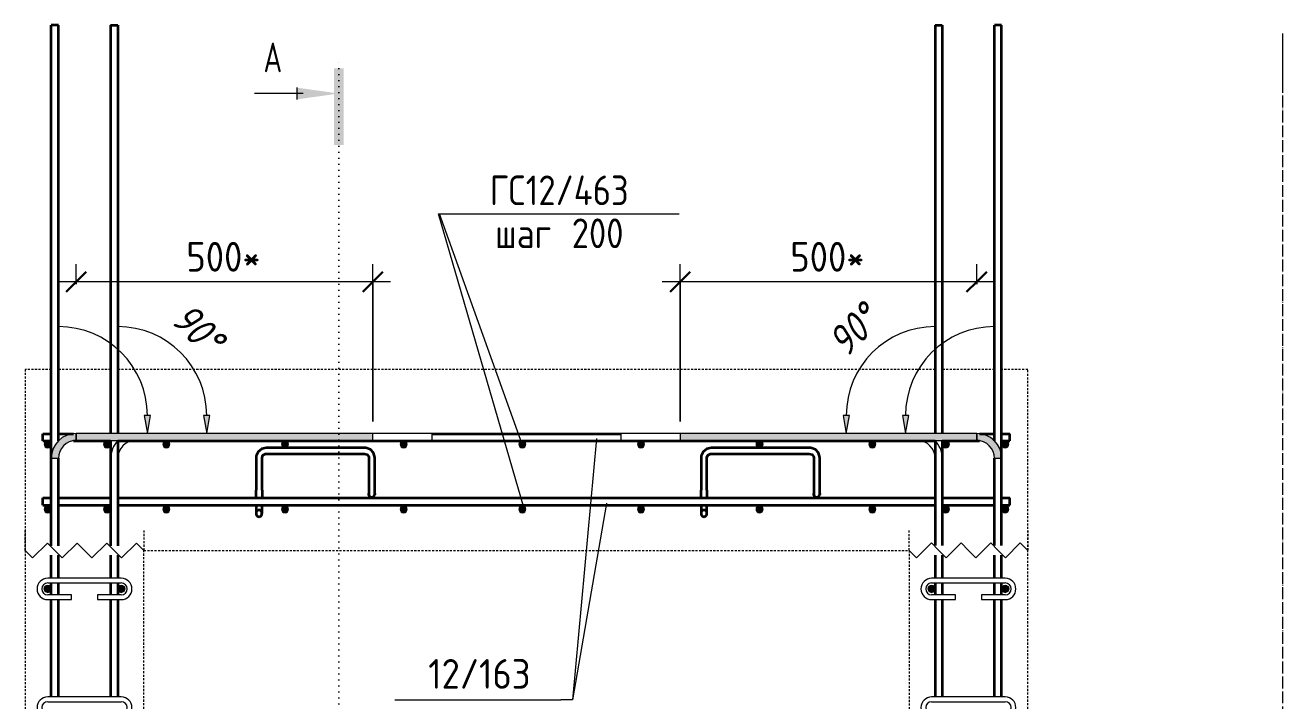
# Model space of a CAD drawing. Header units: millimetres. Extents: x -35709 to -15218, y -2926 to 78616.
# Drawn here: x -17564 to -15444, y -729 to 410 of the extents above; entities that cross this region are included whole.
import ezdxf

# ---------------------------------------------------------------- set-up
doc = ezdxf.new("R2010")
doc.units = ezdxf.units.MM
for name, pattern in [('01 Штриховая _4 мм_', [6, 3.5, -2.5]), ('02 Штрихпунктирная _20 мм_', [25, 20, -2.5, 0, -2.5]), ('04 Пунктир 10мм', [10, 0, -10])]:
    doc.linetypes.add(name, pattern=pattern)
for name, color, linetype, lineweight in [('AA_Dim', 7, 'Continuous', 9), ('AA_Dim-20', 7, 'Continuous', 9), ('AA_Oformlenie', 7, 'Continuous', 9), ('AA_Razrez', 7, 'Continuous', 9), ('AA_Vinoska', 7, 'Continuous', 9), ('KR_Armatura', 7, 'Continuous', 20), ('KR_Armatura_Tonkie', 7, 'Continuous', 20), ('Оси', 7, 'Continuous', 9)]:
    doc.layers.add(name, color=color, linetype=linetype, lineweight=lineweight)
for name, color, linetype, lineweight, true_color in [('AA_Linii', 7, 'Continuous', 9, 0x00a600), ('AF_Perekritie', 7, 'Continuous', 60, 0x006a35), ('AF_Perekritie_Опалубка', 7, 'Continuous', 60, 0x006a35), ('AF_Stena_Опалубка', 7, 'Continuous', 20, 0x0063c6)]:
    doc.layers.add(name, color=color, linetype=linetype, lineweight=lineweight, true_color=true_color)
doc.styles.add('ISOCPEUR', font='isocpeur.TTF', dxfattribs={"width": 0.7, "height": 50})
doc.styles.add('ISOCPEUR_1', font='isocpeur.TTF', dxfattribs={"width": 0.9, "height": 50})
doc.styles.add('ISOCPEUR_4', font='isocpeur.TTF', dxfattribs={"width": 0.85, "height": 50})
doc.styles.add('ISOCPEUR_I', font='isocpeui.ttf', dxfattribs={"width": 0.85, "height": 50})
doc.dimstyles.new('00_Точн_3_знака__прозр_', dxfattribs={"dimscale": 304.8, "dimtxt": 50.137748, "dimasz": 0.111549, "dimexe": 0.098425, "dimexo": 0.065617, "dimgap": 0.006562, "dimtad": 1, "dimdec": 3, "dimrnd": 0.001, "dimdsep": 46, "dimtxsty": 'ISOCPEUR_1', "dimblk1": 'OBLIQUE', "dimblk2": 'OBLIQUE', "dimsah": 1, "dimcen": 0.09, "dimdle": 0.098425, "dimazin": 0, "dimtfac": 1, "dimtdec": 4, "dimtix": 1, "dimtmove": 0, "dimatfit": 3, "dimfxl": 1, "dimtvp": 1, "dimtolj": 1, "dimtzin": 0, "dimlwd": 18, "dimlwe": 18, "dimarcsym": 2})

# ---------------------------------------------------------------- blocks, each defined once
blk = doc.blocks.new('Ktcnybwf - Лестница-3686718-В-В Арм')
at = {"layer": 'AF_Perekritie', "linetype": '01 Штриховая _4 мм_', "lineweight": 20}
for p, q in [((-77981, -170), (-78025, -170)), ((-78025, -170), (-78025, -475)), ((-77881, -170), (-77969, -170)), ((-76491, -170), (-77869, -170)), ((-76391, -170), (-76479, -170)), ((-76335, -170), (-76379, -170)), ((-76335, -475), (-76335, -170)), ((-78025, -441.4), (-78025, -475)), ((-76335, -475), (-76335, -441.4)), ((-77825, -475), (-76535, -475))]:
    blk.add_line(p, q, dxfattribs=at)
blk = doc.blocks.new('261_Лягушка _НесАрм_РабПлоск_ - 10 А240-3876764-В-В Арм')
at = {"layer": 'KR_Armatura', "lineweight": 35, "flags": 128}
for points in [[(-77630.7, -407.1), (-77631.9, -407.3), (-77633.1, -407.8), (-77634, -408.5), (-77634.8, -409.5), (-77635.4, -410.7), (-77635.7, -412.1), (-77635.7, -413.4), (-77635.4, -414.7), (-77634.8, -415.9), (-77634, -416.9), (-77633.1, -417.7), (-77631.9, -418.2), (-77630.7, -418.3)], [(-77630.7, -418.3), (-77629.5, -418.2), (-77628.4, -417.7), (-77627.4, -416.9), (-77626.6, -415.9), (-77626.1, -414.7), (-77625.8, -413.4), (-77625.8, -412.1), (-77626.1, -410.7), (-77626.6, -409.5), (-77627.4, -408.5), (-77628.4, -407.8), (-77629.5, -407.3), (-77630.7, -407.1)]]:
    blk.add_lwpolyline(points, dxfattribs=at)
at = {"layer": 'KR_Armatura_Tonkie', "lineweight": 35}
for p, q in [((-77453.2, -302.1), (-77618.2, -302.1)), ((-77618.2, -312.1), (-77453.2, -312.1)), ((-77635.7, -318.3), (-77635.7, -373.8)), ((-77625.7, -373.8), (-77625.7, -318.3)), ((-77445.7, -318.3), (-77445.7, -373.8)), ((-77435.7, -373.8), (-77435.7, -318.3)), ((-77445.7, -376.6), (-77445.7, -379.4)), ((-77445.7, -380.7), (-77445.7, -379.4)), ((-77435.7, -379.4), (-77435.7, -376.6)), ((-77435.7, -379.4), (-77435.7, -380.7)), ((-77635.7, -398.7), (-77635.7, -412.7)), ((-77625.7, -412.7), (-77625.7, -398.7))]:
    blk.add_line(p, q, dxfattribs=at)
at = {"layer": 'KR_Armatura_Tonkie', "lineweight": 35, "flags": 128}
for points in [[(-77618.2, -302.1), (-77626.2, -303.9), (-77632.4, -308.8), (-77635.5, -315.8), (-77635.7, -318.3)], [(-77625.7, -318.3), (-77624.2, -314.6), (-77620, -312.3), (-77618.2, -312.1)], [(-77435.7, -318.3), (-77437.6, -310.9), (-77442.9, -305.2), (-77450.5, -302.3), (-77453.2, -302.1)], [(-77453.2, -312.1), (-77448.4, -313.6), (-77445.9, -317), (-77445.7, -318.3)], [(-77635.7, -386.7), (-77635.7, -385.8), (-77635.7, -379.1), (-77635.7, -373.8)], [(-77625.7, -373.8), (-77625.7, -380.6), (-77625.7, -386.7)], [(-77445.7, -373.8), (-77445.7, -378.9), (-77445.7, -380.7)], [(-77440.7, -385.7), (-77444.6, -383.8), (-77445.7, -380.7)], [(-77435.7, -380.7), (-77437.6, -384.6), (-77440.7, -385.7)], [(-77435.7, -380.7), (-77435.7, -378.8), (-77435.7, -373.8)]]:
    blk.add_lwpolyline(points, dxfattribs=at)
blk = doc.blocks.new('079_Обозначение загиба стержня _ЭлУзла_ - Сплошные линии-3772940-В-В Арм')
at = {"layer": 'AA_Oformlenie'}
blk.add_hatch(color=256, dxfattribs=at).paths.add_polyline_path([(-76641, -277.9), (-76635.7, -247.9), (-76646.3, -247.9), (-76644.4, -258.3)])
for p, q in [((-76646.3, -247.9), (-76641, -277.9)), ((-76635.7, -247.9), (-76646.3, -247.9)), ((-76641, -277.9), (-76635.7, -247.9)), ((-76521, -277.9), (-77021, -277.9)), ((-77021, -277.9), (-77021, -289.9)), ((-77021, -289.9), (-76521, -289.9))]:
    blk.add_line(p, q, dxfattribs=at)
for centre, radius, start, end in [((-76491, -247.9), 150, 90, 179.9951), ((-76521, -319.9), 30, 360, 90), ((-76521, -319.9), 42, 360, 45.7451)]:
    blk.add_arc(centre, radius, start, end, dxfattribs=at)
blk = doc.blocks.new('079_Обозначение загиба стержня _ЭлУзла_ - Сплошные линии-3772954-В-В Арм')
at = {"layer": 'AA_Oformlenie'}
for points in [[(-76541, -277.9), (-76535.7, -247.9), (-76546.3, -247.9), (-76544.4, -258.3)], [(-76594, -289.9), (-76421, -289.9), (-76421, -277.9), (-76921, -277.9), (-76921, -289.9), (-76596.4, -289.9)], [(-76388.9, -319.9), (-76379, -319.9), (-76380.4, -309), (-76384.6, -298.9), (-76391.3, -290.2), (-76400, -283.5), (-76410.1, -279.3), (-76421, -277.9), (-76421, -289.9), (-76413.2, -290.9), (-76406, -293.9), (-76399.6, -298.9), (-76395, -304.9), (-76392, -312.1), (-76391, -319.9)]]:
    blk.add_hatch(color=256, dxfattribs=at).paths.add_polyline_path(points)
for p, q in [((-76546.3, -247.9), (-76541, -277.9)), ((-76535.7, -247.9), (-76546.3, -247.9)), ((-76541, -277.9), (-76535.7, -247.9)), ((-76421, -277.9), (-76921, -277.9)), ((-76921, -277.9), (-76921, -289.9)), ((-76921, -277.9), (-76921, -289.9)), ((-76421, -277.9), (-76921, -277.9)), ((-76921, -289.9), (-76421, -289.9)), ((-76921, -289.9), (-76421, -289.9)), ((-76421, -277.9), (-76421, -289.9)), ((-76421, -289.9), (-76421, -277.9)), ((-76391, -319.9), (-76379, -319.9))]:
    blk.add_line(p, q, dxfattribs=at)
for centre, radius, start, end in [((-76391, -247.9), 150, 90, 179.9951), ((-76421, -319.9), 42, 360, 90), ((-76421, -319.9), 42, 360, 90), ((-76421, -319.9), 30, 360, 90), ((-76421, -319.9), 30, 360, 90)]:
    blk.add_arc(centre, radius, start, end, dxfattribs=at)
blk = doc.blocks.new('079_Обозначение загиба стержня _ЭлУзла_ - Сплошные линии-3773023-В-В Арм')
at = {"layer": 'AA_Oformlenie'}
blk.add_hatch(color=256, dxfattribs=at).paths.add_polyline_path([(-77719, -277.9), (-77713.7, -247.9), (-77724.3, -247.9), (-77722.4, -258.3)])
for p, q in [((-77713.7, -247.9), (-77724.3, -247.9)), ((-77724.3, -247.9), (-77719, -277.9)), ((-77719, -277.9), (-77713.7, -247.9)), ((-77339, -277.9), (-77839, -277.9)), ((-77839, -289.9), (-77339, -289.9)), ((-77339, -289.9), (-77339, -277.9))]:
    blk.add_line(p, q, dxfattribs=at)
for centre, radius, start, end in [((-77869, -247.9), 150, 0.0049, 90), ((-77839, -319.9), 42, 134.5866, 180), ((-77839, -319.9), 30, 90, 180)]:
    blk.add_arc(centre, radius, start, end, dxfattribs=at)
blk = doc.blocks.new('079_Обозначение загиба стержня _ЭлУзла_ - Сплошные линии-3773018-В-В Арм')
at = {"layer": 'AA_Oformlenie'}
for points in [[(-77819, -277.9), (-77813.7, -247.9), (-77824.3, -247.9), (-77822.4, -258.3)], [(-77969, -319.9), (-77968, -312.1), (-77965, -304.9), (-77960, -298.5), (-77954, -293.9), (-77946.8, -290.9), (-77939, -289.9), (-77939, -277.9), (-77949.9, -279.3), (-77960.2, -283.7), (-77969, -290.6), (-77975.4, -298.9), (-77979.6, -309), (-77981, -319.9)], [(-77839, -289.9), (-77439, -289.9), (-77439, -277.9), (-77939, -277.9), (-77939, -289.9), (-77868.4, -289.9)]]:
    blk.add_hatch(color=256, dxfattribs=at).paths.add_polyline_path(points)
for p, q in [((-77813.7, -247.9), (-77824.3, -247.9)), ((-77824.3, -247.9), (-77819, -277.9)), ((-77819, -277.9), (-77813.7, -247.9)), ((-77939, -289.9), (-77939, -277.9)), ((-77439, -277.9), (-77939, -277.9)), ((-77439, -277.9), (-77939, -277.9)), ((-77939, -277.9), (-77939, -289.9)), ((-77939, -289.9), (-77439, -289.9)), ((-77939, -289.9), (-77439, -289.9)), ((-77439, -289.9), (-77439, -277.9)), ((-77439, -289.9), (-77439, -277.9)), ((-77981, -319.9), (-77969, -319.9))]:
    blk.add_line(p, q, dxfattribs=at)
for centre, radius, start, end in [((-77969, -247.9), 150, 0.0049, 90), ((-77939, -319.9), 42, 90, 180), ((-77939, -319.9), 42, 90, 180), ((-77939, -319.9), 30, 90, 180), ((-77939, -319.9), 30, 90, 180)]:
    blk.add_arc(centre, radius, start, end, dxfattribs=at)
blk = doc.blocks.new('Последовательность узлов - 3мм масшт20 маскировка-904226-В-В Арм')
at = {"layer": 'AA_Oformlenie'}
for p, q in [((-76497.5, -462.6), (-76522.5, -487.6)), ((-76485, -475.1), (-76497.5, -462.6)), ((-76447.5, -462.6), (-76472.5, -487.6)), ((-76435, -475.1), (-76447.5, -462.6)), ((-76397.5, -462.6), (-76422.5, -487.6)), ((-76385, -475.1), (-76397.5, -462.6)), ((-76347.5, -462.6), (-76372.5, -487.6)), ((-76335, -475.1), (-76347.5, -462.6)), ((-76535, -475.1), (-76522.5, -487.6)), ((-76485, -475.1), (-76472.5, -487.6)), ((-76435, -475.1), (-76422.5, -487.6)), ((-76385, -475.1), (-76372.5, -487.6))]:
    blk.add_line(p, q, dxfattribs=at)
blk = doc.blocks.new('079_Шпилька _ЭлУзла_ - d8 А240-3883367-В-В Арм')
at = {"layer": 'AA_Oformlenie'}
for p, q in [((-77863, -522), (-77987, -522)), ((-77987, -530), (-77863, -530)), ((-77947, -550), (-77987, -550)), ((-77947, -558), (-77947, -550)), ((-77863, -550), (-77903, -550)), ((-77903, -550), (-77903, -558)), ((-77987, -558), (-77947, -558)), ((-77903, -558), (-77863, -558))]:
    blk.add_line(p, q, dxfattribs=at)
for centre, radius, start, end in [((-77987, -540), 18, 90, 270), ((-77987, -540), 10, 90, 270), ((-77863, -540), 18, 270, 90), ((-77863, -540), 10, 270, 90)]:
    blk.add_arc(centre, radius, start, end, dxfattribs=at)
blk = doc.blocks.new('Разрез - Номер узла_ спереди-394134-В-В Арм')
at = {"layer": 'AA_Razrez'}
for points in [[(-77488.3, 208.2), (-77504.2, 208.2), (-77504.2, 337.3), (-77488.3, 337.3)], [(-77567, 284.9), (-77567, 304.7), (-77496.4, 294.8)]]:
    blk.add_hatch(color=256, dxfattribs=at).paths.add_polyline_path(points)
for p, q in [((-77567, 304.7), (-77567, 284.9)), ((-77556.4, 294.8), (-77638.3, 294.8))]:
    blk.add_line(p, q, dxfattribs=at)
blk = doc.blocks.new('DIMBLOCK118-В-В Арм')
at = {"layer": 'AA_Dim-20', "color": 30, "lineweight": 18, "true_color": 0xff8000, "transparency": 16777216}
for p, q in [((-16460.1, -257.9), (-16460.1, 7.5)), ((-15960.1, -26.5), (-15960.1, 7.5)), ((-15930.1, -22.5), (-16490.1, -22.5)), ((-16460.1, -22.5), (-16460.1, -257.9)), ((-15960.1, -22.5), (-15960.1, -26.5))]:
    blk.add_line(p, q, dxfattribs=at)
at = {"layer": 'AA_Dim-20', "color": 30, "lineweight": 30, "true_color": 0xff8000, "transparency": 16777216}
for p, q in [((-16460.1, -22.5), (-16443.1, -5.5)), ((-15960.1, -22.5), (-15943.1, -5.5)), ((-16460.1, -22.5), (-16477.1, -39.5)), ((-15960.1, -22.5), (-15977.1, -39.5))]:
    blk.add_line(p, q, dxfattribs=at)
at = {"layer": 'AA_Dim-20', "color": 0, "lineweight": 18, "transparency": 16777216, "insert": (-16274.4, 44.7), "char_height": 50, "width": 154.386, "attachment_point": 1, "line_spacing_factor": 1.135194, "style": 'ISOCPEUR_1'}
blk.add_mtext('500*', dxfattribs=at)
blk = doc.blocks.new('_Oblique')
at = {"color": 0, "linetype": 'ByBlock', "lineweight": -2}
blk.add_line((-0.5, -0.5), (0.5, 0.5), dxfattribs=at)
blk = doc.blocks.new('DIMBLOCK119-В-В Арм')
at = {"layer": 'AA_Dim-20', "color": 30, "lineweight": 18, "true_color": 0xff8000, "transparency": 16777216}
for p, q in [((-17478.1, -26.5), (-17478.1, 7.5)), ((-16978.1, -257.9), (-16978.1, 7.5)), ((-16948.1, -22.5), (-17508.1, -22.5)), ((-17478.1, -22.5), (-17478.1, -26.5)), ((-16978.1, -22.5), (-16978.1, -257.9))]:
    blk.add_line(p, q, dxfattribs=at)
at = {"layer": 'AA_Dim-20', "color": 30, "lineweight": 30, "true_color": 0xff8000, "transparency": 16777216}
for p, q in [((-17478.1, -22.5), (-17461.1, -5.5)), ((-16978.1, -22.5), (-16961.1, -5.5)), ((-17478.1, -22.5), (-17495.1, -39.5)), ((-16978.1, -22.5), (-16995.1, -39.5))]:
    blk.add_line(p, q, dxfattribs=at)
at = {"layer": 'AA_Dim-20', "color": 0, "lineweight": 18, "transparency": 16777216, "insert": (-17292.4, 44.7), "char_height": 50, "width": 154.386, "attachment_point": 1, "line_spacing_factor": 1.135194, "style": 'ISOCPEUR_1'}
blk.add_mtext('500*', dxfattribs=at)
blk = doc.blocks.new('044_М_Универсальная с полкой - Марка_Комментарий полка 20-3828349-В-В Арм')
at = {"layer": 'AA_Vinoska'}
blk.add_line((-77322.8, 92.2), (-76922.8, 92.2), dxfattribs=at)
blk = doc.blocks.new('042_М_Арматуры - Диам длина поз _ Комментарий-2260297-В-В Арм')
at = {"layer": 'AA_Vinoska'}
blk.add_line((-77600.9, -1808.6), (-77320.9, -1808.6), dxfattribs=at)

msp = doc.modelspace()

# ---------------------------------------------------------------- hatches: boundary and pattern name
at = {"layer": 'AA_Oformlenie'}
for points in [[(-17526.0826, -302.1072), (-17524.5297, -301.9028), (-17523.0826, -301.3034), (-17521.84, -300.3498), (-17520.8864, -299.1072), (-17520.287, -297.6601), (-17520.0826, -296.1072), (-17520.287, -294.5543), (-17520.8864, -293.1072), (-17521.84, -291.8646), (-17523.0826, -290.9111), (-17524.5297, -290.3116), (-17526.0826, -290.1072), (-17528.0322, -290.476), (-17529.0826, -290.9111), (-17530.3252, -291.8646), (-17531.2788, -293.1072), (-17531.8782, -294.5543), (-17532.0826, -296.1072), (-17531.8782, -297.6601), (-17531.2788, -299.1072), (-17530.3252, -300.3498), (-17529.0826, -301.3034), (-17527.6355, -301.9028)], [(-17426.0826, -302.1072), (-17424.5297, -301.9028), (-17423.0826, -301.3034), (-17421.84, -300.3498), (-17420.8864, -299.1072), (-17420.287, -297.6601), (-17420.0826, -296.1072), (-17420.287, -294.5543), (-17420.8864, -293.1072), (-17421.84, -291.8646), (-17423.0826, -290.9111), (-17424.5297, -290.3116), (-17426.0826, -290.1072), (-17428.0322, -290.476), (-17429.0826, -290.9111), (-17430.3252, -291.8646), (-17431.2788, -293.1072), (-17431.8782, -294.5543), (-17432.0826, -296.1072), (-17431.8782, -297.6601), (-17431.2788, -299.1072), (-17430.3252, -300.3498), (-17429.0826, -301.3034), (-17427.6355, -301.9028)], [(-17326.0702, -302.1072), (-17324.5173, -301.9028), (-17323.0702, -301.3034), (-17321.8276, -300.3498), (-17320.8741, -299.1072), (-17320.2747, -297.6601), (-17320.0702, -296.1072), (-17320.2747, -294.5543), (-17320.8741, -293.1072), (-17321.8276, -291.8646), (-17323.0702, -290.9111), (-17324.5173, -290.3116), (-17326.0702, -290.1072), (-17328.0198, -290.476), (-17329.0702, -290.9111), (-17330.3129, -291.8646), (-17331.2664, -293.1072), (-17331.8658, -294.5543), (-17332.0702, -296.1072), (-17331.8658, -297.6601), (-17331.2664, -299.1072), (-17330.3129, -300.3498), (-17329.0702, -301.3034), (-17327.6231, -301.9028)], [(-17126.0702, -302.1072), (-17124.5173, -301.9028), (-17123.0702, -301.3034), (-17121.8276, -300.3498), (-17120.8741, -299.1072), (-17120.2747, -297.6601), (-17120.0702, -296.1072), (-17120.2747, -294.5543), (-17120.8741, -293.1072), (-17121.8276, -291.8646), (-17123.0702, -290.9111), (-17124.5173, -290.3116), (-17126.0702, -290.1072), (-17128.0198, -290.476), (-17129.0702, -290.9111), (-17130.3129, -291.8646), (-17131.2664, -293.1072), (-17131.8658, -294.5543), (-17132.0702, -296.1072), (-17131.8658, -297.6601), (-17131.2664, -299.1072), (-17130.3129, -300.3498), (-17129.0702, -301.3034), (-17127.6231, -301.9028)], [(-16926.0702, -302.1072), (-16924.5173, -301.9028), (-16923.0702, -301.3034), (-16921.8276, -300.3498), (-16920.8741, -299.1072), (-16920.2747, -297.6601), (-16920.0702, -296.1072), (-16920.2747, -294.5543), (-16920.8741, -293.1072), (-16921.8276, -291.8646), (-16923.0702, -290.9111), (-16924.5173, -290.3116), (-16926.0702, -290.1072), (-16928.0198, -290.476), (-16929.0702, -290.9111), (-16930.3129, -291.8646), (-16931.2664, -293.1072), (-16931.8658, -294.5543), (-16932.0702, -296.1072), (-16931.8658, -297.6601), (-16931.2664, -299.1072), (-16930.3129, -300.3498), (-16929.0702, -301.3034), (-16927.6231, -301.9028)], [(-16726.0702, -302.1072), (-16724.5173, -301.9028), (-16723.0702, -301.3034), (-16721.8276, -300.3498), (-16720.8741, -299.1072), (-16720.2747, -297.6601), (-16720.0702, -296.1072), (-16720.2747, -294.5543), (-16720.8741, -293.1072), (-16721.8276, -291.8646), (-16723.0702, -290.9111), (-16724.5173, -290.3116), (-16726.0702, -290.1072), (-16728.0198, -290.476), (-16729.0702, -290.9111), (-16730.3129, -291.8646), (-16731.2664, -293.1072), (-16731.8658, -294.5543), (-16732.0702, -296.1072), (-16731.8658, -297.6601), (-16731.2664, -299.1072), (-16730.3129, -300.3498), (-16729.0702, -301.3034), (-16727.6231, -301.9028)], [(-16526.0702, -302.1072), (-16524.5173, -301.9028), (-16523.0702, -301.3034), (-16521.8276, -300.3498), (-16520.8741, -299.1072), (-16520.2747, -297.6601), (-16520.0702, -296.1072), (-16520.2747, -294.5543), (-16520.8741, -293.1072), (-16521.8276, -291.8646), (-16523.0702, -290.9111), (-16524.5173, -290.3116), (-16526.0702, -290.1072), (-16528.0198, -290.476), (-16529.0702, -290.9111), (-16530.3129, -291.8646), (-16531.2664, -293.1072), (-16531.8658, -294.5543), (-16532.0702, -296.1072), (-16531.8658, -297.6601), (-16531.2664, -299.1072), (-16530.3129, -300.3498), (-16529.0702, -301.3034), (-16527.6231, -301.9028)], [(-16326.0702, -302.1072), (-16324.5173, -301.9028), (-16323.0702, -301.3034), (-16321.8276, -300.3498), (-16320.8741, -299.1072), (-16320.2747, -297.6601), (-16320.0702, -296.1072), (-16320.2747, -294.5543), (-16320.8741, -293.1072), (-16321.8276, -291.8646), (-16323.0702, -290.9111), (-16324.5173, -290.3116), (-16326.0702, -290.1072), (-16328.0198, -290.476), (-16329.0702, -290.9111), (-16330.3129, -291.8646), (-16331.2664, -293.1072), (-16331.8658, -294.5543), (-16332.0702, -296.1072), (-16331.8658, -297.6601), (-16331.2664, -299.1072), (-16330.3129, -300.3498), (-16329.0702, -301.3034), (-16327.6231, -301.9028)], [(-16136.0702, -302.1072), (-16134.5173, -301.9028), (-16133.0702, -301.3034), (-16131.8276, -300.3498), (-16130.8741, -299.1072), (-16130.2747, -297.6601), (-16130.0702, -296.1072), (-16130.2747, -294.5543), (-16130.8741, -293.1072), (-16131.8276, -291.8646), (-16133.0702, -290.9111), (-16134.5173, -290.3116), (-16136.0702, -290.1072), (-16138.0198, -290.476), (-16139.0702, -290.9111), (-16140.3129, -291.8646), (-16141.2664, -293.1072), (-16141.8658, -294.5543), (-16142.0702, -296.1072), (-16141.8658, -297.6601), (-16141.2664, -299.1072), (-16140.3129, -300.3498), (-16139.0702, -301.3034), (-16137.6231, -301.9028)], [(-16012.0826, -302.1072), (-16010.5297, -301.9028), (-16009.0826, -301.3034), (-16007.84, -300.3498), (-16006.8864, -299.1072), (-16006.287, -297.6601), (-16006.0826, -296.1072), (-16006.287, -294.5543), (-16006.8864, -293.1072), (-16007.84, -291.8646), (-16009.0826, -290.9111), (-16010.5297, -290.3116), (-16012.0826, -290.1072), (-16014.0322, -290.476), (-16015.0826, -290.9111), (-16016.3252, -291.8646), (-16017.2788, -293.1072), (-16017.8782, -294.5543), (-16018.0826, -296.1072), (-16017.8782, -297.6601), (-16017.2788, -299.1072), (-16016.3252, -300.3498), (-16015.0826, -301.3034), (-16013.6355, -301.9028)], [(-15912.0826, -302.1072), (-15910.5297, -301.9028), (-15909.0826, -301.3034), (-15907.84, -300.3498), (-15906.8864, -299.1072), (-15906.287, -297.6601), (-15906.0826, -296.1072), (-15906.287, -294.5543), (-15906.8864, -293.1072), (-15907.84, -291.8646), (-15909.0826, -290.9111), (-15910.5297, -290.3116), (-15912.0826, -290.1072), (-15914.0322, -290.476), (-15915.0826, -290.9111), (-15916.3252, -291.8646), (-15917.2788, -293.1072), (-15917.8782, -294.5543), (-15918.0826, -296.1072), (-15917.8782, -297.6601), (-15917.2788, -299.1072), (-15916.3252, -300.3498), (-15915.0826, -301.3034), (-15913.6355, -301.9028)], [(-17526.0826, -411.7408), (-17524.5297, -411.5364), (-17523.0826, -410.937), (-17521.84, -409.9835), (-17520.8864, -408.7408), (-17520.287, -407.2937), (-17520.0826, -405.7408), (-17520.287, -404.1879), (-17520.8864, -402.7408), (-17521.84, -401.4982), (-17523.0826, -400.5447), (-17524.5297, -399.9453), (-17526.0826, -399.7408), (-17527.6355, -399.9453), (-17529.0826, -400.5447), (-17530.3252, -401.4982), (-17531.2788, -402.7408), (-17531.8782, -404.1879), (-17532.0826, -405.7408), (-17531.8782, -407.2937), (-17531.2788, -408.7408), (-17530.3252, -409.9835), (-17529.0826, -410.937), (-17527.6355, -411.5364)], [(-17426.0826, -411.7408), (-17424.5297, -411.5364), (-17423.0826, -410.937), (-17421.84, -409.9835), (-17420.8864, -408.7408), (-17420.287, -407.2937), (-17420.0826, -405.7408), (-17420.287, -404.1879), (-17420.8864, -402.7408), (-17421.84, -401.4982), (-17423.0826, -400.5447), (-17424.5297, -399.9453), (-17426.0826, -399.7408), (-17427.6355, -399.9453), (-17429.0826, -400.5447), (-17430.3252, -401.4982), (-17431.2788, -402.7408), (-17431.8782, -404.1879), (-17432.0826, -405.7408), (-17431.8782, -407.2937), (-17431.2788, -408.7408), (-17430.3252, -409.9835), (-17429.0826, -410.937), (-17427.6355, -411.5364)], [(-17326.0702, -411.7408), (-17324.5173, -411.5364), (-17323.0702, -410.937), (-17321.8276, -409.9835), (-17320.8741, -408.7408), (-17320.2747, -407.2937), (-17320.0702, -405.7408), (-17320.2747, -404.1879), (-17320.8741, -402.7408), (-17321.8276, -401.4982), (-17323.0702, -400.5447), (-17324.5173, -399.9453), (-17326.0702, -399.7408), (-17327.6231, -399.9453), (-17329.0702, -400.5447), (-17330.3129, -401.4982), (-17331.2664, -402.7408), (-17331.8658, -404.1879), (-17332.0702, -405.7408), (-17331.8658, -407.2937), (-17331.2664, -408.7408), (-17330.3129, -409.9835), (-17329.0702, -410.937), (-17327.6231, -411.5364)], [(-17126.0702, -411.7408), (-17124.5173, -411.5364), (-17123.0702, -410.937), (-17121.8276, -409.9835), (-17120.8741, -408.7408), (-17120.2747, -407.2937), (-17120.0702, -405.7408), (-17120.2747, -404.1879), (-17120.8741, -402.7408), (-17121.8276, -401.4982), (-17123.0702, -400.5447), (-17124.5173, -399.9453), (-17126.0702, -399.7408), (-17127.6231, -399.9453), (-17129.0702, -400.5447), (-17130.3129, -401.4982), (-17131.2664, -402.7408), (-17131.8658, -404.1879), (-17132.0702, -405.7408), (-17131.8658, -407.2937), (-17131.2664, -408.7408), (-17130.3129, -409.9835), (-17129.0702, -410.937), (-17127.6231, -411.5364)], [(-16926.0702, -411.7408), (-16924.5173, -411.5364), (-16923.0702, -410.937), (-16921.8276, -409.9835), (-16920.8741, -408.7408), (-16920.2747, -407.2937), (-16920.0702, -405.7408), (-16920.2747, -404.1879), (-16920.8741, -402.7408), (-16921.8276, -401.4982), (-16923.0702, -400.5447), (-16924.5173, -399.9453), (-16926.0702, -399.7408), (-16927.6231, -399.9453), (-16929.0702, -400.5447), (-16930.3129, -401.4982), (-16931.2664, -402.7408), (-16931.8658, -404.1879), (-16932.0702, -405.7408), (-16931.8658, -407.2937), (-16931.2664, -408.7408), (-16930.3129, -409.9835), (-16929.0702, -410.937), (-16927.6231, -411.5364)], [(-16726.0702, -411.7408), (-16724.5173, -411.5364), (-16723.0702, -410.937), (-16721.8276, -409.9835), (-16720.8741, -408.7408), (-16720.2747, -407.2937), (-16720.0702, -405.7408), (-16720.2747, -404.1879), (-16720.8741, -402.7408), (-16721.8276, -401.4982), (-16723.0702, -400.5447), (-16724.5173, -399.9453), (-16726.0702, -399.7408), (-16727.6231, -399.9453), (-16729.0702, -400.5447), (-16730.3129, -401.4982), (-16731.2664, -402.7408), (-16731.8658, -404.1879), (-16732.0702, -405.7408), (-16731.8658, -407.2937), (-16731.2664, -408.7408), (-16730.3129, -409.9835), (-16729.0702, -410.937), (-16727.6231, -411.5364)], [(-16526.0702, -411.7408), (-16524.5173, -411.5364), (-16523.0702, -410.937), (-16521.8276, -409.9835), (-16520.8741, -408.7408), (-16520.2747, -407.2937), (-16520.0702, -405.7408), (-16520.2747, -404.1879), (-16520.8741, -402.7408), (-16521.8276, -401.4982), (-16523.0702, -400.5447), (-16524.5173, -399.9453), (-16526.0702, -399.7408), (-16527.6231, -399.9453), (-16529.0702, -400.5447), (-16530.3129, -401.4982), (-16531.2664, -402.7408), (-16531.8658, -404.1879), (-16532.0702, -405.7408), (-16531.8658, -407.2937), (-16531.2664, -408.7408), (-16530.3129, -409.9835), (-16529.0702, -410.937), (-16527.6231, -411.5364)], [(-16326.0702, -411.7408), (-16324.5173, -411.5364), (-16323.0702, -410.937), (-16321.8276, -409.9835), (-16320.8741, -408.7408), (-16320.2747, -407.2937), (-16320.0702, -405.7408), (-16320.2747, -404.1879), (-16320.8741, -402.7408), (-16321.8276, -401.4982), (-16323.0702, -400.5447), (-16324.5173, -399.9453), (-16326.0702, -399.7408), (-16327.6231, -399.9453), (-16329.0702, -400.5447), (-16330.3129, -401.4982), (-16331.2664, -402.7408), (-16331.8658, -404.1879), (-16332.0702, -405.7408), (-16331.8658, -407.2937), (-16331.2664, -408.7408), (-16330.3129, -409.9835), (-16329.0702, -410.937), (-16327.6231, -411.5364)], [(-16136.0702, -411.7408), (-16134.5173, -411.5364), (-16133.0702, -410.937), (-16131.8276, -409.9835), (-16130.8741, -408.7408), (-16130.2747, -407.2937), (-16130.0702, -405.7408), (-16130.2747, -404.1879), (-16130.8741, -402.7408), (-16131.8276, -401.4982), (-16133.0702, -400.5447), (-16134.5173, -399.9453), (-16136.0702, -399.7408), (-16137.6231, -399.9453), (-16139.0702, -400.5447), (-16140.3129, -401.4982), (-16141.2664, -402.7408), (-16141.8658, -404.1879), (-16142.0702, -405.7408), (-16141.8658, -407.2937), (-16141.2664, -408.7408), (-16140.3129, -409.9835), (-16139.0702, -410.937), (-16137.6231, -411.5364)], [(-16012.0826, -411.7408), (-16010.5297, -411.5364), (-16009.0826, -410.937), (-16007.84, -409.9835), (-16006.8864, -408.7408), (-16006.287, -407.2937), (-16006.0826, -405.7408), (-16006.287, -404.1879), (-16006.8864, -402.7408), (-16007.84, -401.4982), (-16009.0826, -400.5447), (-16010.5297, -399.9453), (-16012.0826, -399.7408), (-16013.6355, -399.9453), (-16015.0826, -400.5447), (-16016.3252, -401.4982), (-16017.2788, -402.7408), (-16017.8782, -404.1879), (-16018.0826, -405.7408), (-16017.8782, -407.2937), (-16017.2788, -408.7408), (-16016.3252, -409.9835), (-16015.0826, -410.937), (-16013.6355, -411.5364)], [(-15912.0826, -411.7408), (-15910.5297, -411.5364), (-15909.0826, -410.937), (-15907.84, -409.9835), (-15906.8864, -408.7408), (-15906.287, -407.2937), (-15906.0826, -405.7408), (-15906.287, -404.1879), (-15906.8864, -402.7408), (-15907.84, -401.4982), (-15909.0826, -400.5447), (-15910.5297, -399.9453), (-15912.0826, -399.7408), (-15913.6355, -399.9453), (-15915.0826, -400.5447), (-15916.3252, -401.4982), (-15917.2788, -402.7408), (-15917.8782, -404.1879), (-15918.0826, -405.7408), (-15917.8782, -407.2937), (-15917.2788, -408.7408), (-15916.3252, -409.9835), (-15915.0826, -410.937), (-15913.6355, -411.5364)]]:
    msp.add_hatch(color=256, dxfattribs=at).paths.add_polyline_path(points)
at = {"layer": 'KR_Armatura', "lineweight": 9}
h = msp.add_hatch(color=256, dxfattribs=at)
edge = h.paths.add_edge_path()
edge.add_arc((-17526.0826, -540), 6, 0, 360)
for points in [[(-17526.0826, -546), (-17520.8864, -543), (-17520.8864, -537), (-17526.0826, -534), (-17531.2788, -537), (-17531.2788, -543)], [(-17402.0826, -546), (-17396.8864, -543), (-17396.8864, -537), (-17402.0826, -534), (-17407.2788, -537), (-17407.2788, -543)], [(-16036.0826, -546), (-16030.8864, -543), (-16030.8864, -537), (-16036.0826, -534), (-16041.2788, -537), (-16041.2788, -543)], [(-15912.0826, -546), (-15906.8864, -543), (-15906.8864, -537), (-15912.0826, -534), (-15917.2788, -537), (-15917.2788, -543)]]:
    msp.add_hatch(color=256, dxfattribs=at).paths.add_polyline_path(points)
h = msp.add_hatch(color=256, dxfattribs=at)
edge = h.paths.add_edge_path()
edge.add_arc((-17402.0826, -540), 6, 0, 360)
h = msp.add_hatch(color=256, dxfattribs=at)
edge = h.paths.add_edge_path()
edge.add_arc((-16036.0826, -540), 6, 0, 360)
h = msp.add_hatch(color=256, dxfattribs=at)
edge = h.paths.add_edge_path()
edge.add_arc((-15912.0826, -540), 6, 0, 360)

# ---------------------------------------------------------------- linework, layer by layer
at = {"layer": 'AA_Linii', "color": 7}
for centre, start, end in [((-17526.0826, -296.1072), 0, 180), ((-17526.0826, -296.1072), 180, 360), ((-17426.0826, -296.1072), 0, 180), ((-17426.0826, -296.1072), 180, 360), ((-17326.0702, -296.1072), 0, 180), ((-17326.0702, -296.1072), 180, 360), ((-17126.0702, -296.1072), 0, 180), ((-17126.0702, -296.1072), 180, 360), ((-16926.0702, -296.1072), 0, 180), ((-16926.0702, -296.1072), 180, 360), ((-16726.0702, -296.1072), 0, 180), ((-16726.0702, -296.1072), 180, 360), ((-16526.0702, -296.1072), 0, 180), ((-16526.0702, -296.1072), 180, 360), ((-16326.0702, -296.1072), 0, 180), ((-16326.0702, -296.1072), 180, 360), ((-16136.0702, -296.1072), 0, 180), ((-16136.0702, -296.1072), 180, 360), ((-16012.0826, -296.1072), 0, 180), ((-16012.0826, -296.1072), 180, 360), ((-15912.0826, -296.1072), 0, 180), ((-15912.0826, -296.1072), 180, 360), ((-17526.0826, -405.7408), 0, 180), ((-17426.0826, -405.7408), 0, 180), ((-17326.0702, -405.7408), 0, 180), ((-17126.0702, -405.7408), 0, 180), ((-16926.0702, -405.7408), 0, 180), ((-16726.0702, -405.7408), 0, 180), ((-16526.0702, -405.7408), 0, 180), ((-16326.0702, -405.7408), 0, 180), ((-16136.0702, -405.7408), 0, 180), ((-16012.0826, -405.7408), 0, 180), ((-15912.0826, -405.7408), 0, 180), ((-17526.0826, -405.7408), 180, 360), ((-17426.0826, -405.7408), 180, 360), ((-17326.0702, -405.7408), 180, 360), ((-17126.0702, -405.7408), 180, 360), ((-16926.0702, -405.7408), 180, 360), ((-16726.0702, -405.7408), 180, 360), ((-16526.0702, -405.7408), 180, 360), ((-16326.0702, -405.7408), 180, 360), ((-16136.0702, -405.7408), 180, 360), ((-16012.0826, -405.7408), 180, 360), ((-15912.0826, -405.7408), 180, 360)]:
    msp.add_arc(centre, 6, start, end, dxfattribs=at)
at = {"layer": 'AA_Razrez', "color": 7, "linetype": '04 Пунктир 10мм', "true_color": 0xffffff}
msp.add_line((-17035.4372, -2894.8371), (-17035.4372, 354.8038), dxfattribs=at)
at = {"layer": 'AA_Vinoska'}
for p, q in [((-16867.3038, 92.1712), (-16861.8669, 92.1712)), ((-16723.7672, -402.7501), (-16867.3038, 92.1712)), ((-16865.855, 92.1712), (-16861.8669, 92.1712)), ((-16726.0702, -296.1072), (-16865.855, 92.1712)), ((-16600.7431, -286.3756), (-16641.7232, -727.143)), ((-16583.9058, -395.446), (-16641.3893, -727.143)), ((-16641.7232, -727.143), (-16660.9651, -727.143)), ((-16641.3893, -727.143), (-16660.9651, -727.143))]:
    msp.add_line(p, q, dxfattribs=at)
at = {"layer": 'AF_Stena_Опалубка', "linetype": '01 Штриховая _4 мм_'}
for p, q in [((-17564.0826, -475.038), (-17564.0826, -441.361)), ((-17364.0826, -441.361), (-17364.0826, -475.038)), ((-16074.0826, -475.038), (-16074.0826, -441.361)), ((-15874.0826, -441.361), (-15874.0826, -475.038)), ((-17564.0826, -475.038), (-17564.0826, -1990)), ((-17364.0826, -1990), (-17364.0826, -475.038)), ((-16074.0826, -475.038), (-16074.0826, -1990)), ((-15874.0826, -1990), (-15874.0826, -475.038))]:
    msp.add_line(p, q, dxfattribs=at)
at = {"layer": 'KR_Armatura', "lineweight": 9}
for p, q in [((-17526.0826, -534), (-17531.2788, -537)), ((-17531.2788, -537), (-17531.2788, -543)), ((-17531.2788, -543), (-17526.0826, -546)), ((-17520.8864, -537), (-17526.0826, -534)), ((-17526.0826, -546), (-17520.8864, -543)), ((-17520.8864, -543), (-17520.8864, -537)), ((-17402.0826, -534), (-17407.2788, -537)), ((-17407.2788, -537), (-17407.2788, -543)), ((-17407.2788, -543), (-17402.0826, -546)), ((-17396.8864, -537), (-17402.0826, -534)), ((-17402.0826, -546), (-17396.8864, -543)), ((-17396.8864, -543), (-17396.8864, -537)), ((-16036.0826, -534), (-16041.2788, -537)), ((-16041.2788, -537), (-16041.2788, -543)), ((-16041.2788, -543), (-16036.0826, -546)), ((-16030.8864, -537), (-16036.0826, -534)), ((-16036.0826, -546), (-16030.8864, -543)), ((-16030.8864, -543), (-16030.8864, -537)), ((-15912.0826, -534), (-15917.2788, -537)), ((-15917.2788, -537), (-15917.2788, -543)), ((-15917.2788, -543), (-15912.0826, -546)), ((-15906.8864, -537), (-15912.0826, -534)), ((-15912.0826, -546), (-15906.8864, -543)), ((-15906.8864, -543), (-15906.8864, -537))]:
    msp.add_line(p, q, dxfattribs=at)
for centre in [(-17526.0826, -540), (-17402.0826, -540), (-16036.0826, -540), (-15912.0826, -540)]:
    msp.add_circle(centre, 6, dxfattribs=at)
at = {"layer": 'KR_Armatura_Tonkie', "lineweight": 35}
for p, q in [((-17508.0826, 410), (-17520.0826, 410)), ((-17520.0826, -467.2984), (-17520.0826, 410)), ((-17508.0826, -290.5873), (-17508.0826, 410)), ((-17420.0826, 410), (-17420.0826, -277.8928)), ((-17420.0826, 410), (-17408.0826, 410)), ((-17408.0826, 410), (-17408.0826, -277.8928)), ((-16030.0826, 410), (-16030.0826, -277.8928)), ((-16030.0826, 410), (-16018.0826, 410)), ((-16018.0826, 410), (-16018.0826, -277.8928)), ((-15918.0826, 410), (-15930.0826, 410)), ((-15930.0826, -290.5873), (-15930.0826, 410)), ((-15918.0826, -467.0636), (-15918.0826, 410)), ((-17534.0826, -278.476), (-17520.0826, -278.476)), ((-17534.0826, -290.476), (-17534.0826, -278.476)), ((-17534.0826, -290.476), (-17520.0826, -290.476)), ((-17508.0826, -278.476), (-17482.5122, -278.476)), ((-17482.5122, -290.476), (-17420.0826, -290.476)), ((-17420.0826, -289.8928), (-17420.0826, -467.2984)), ((-17408.0826, -289.8928), (-17408.0826, -467.2984)), ((-17408.0826, -290.476), (-16030.0826, -290.476)), ((-16878.0826, -278.476), (-16560.0826, -278.476)), ((-16030.0826, -289.8928), (-16030.0826, -467.0636)), ((-16018.0826, -289.8928), (-16018.0826, -467.0636)), ((-16018.0826, -290.476), (-15955.653, -290.476)), ((-15955.653, -278.476), (-15930.0826, -278.476)), ((-15918.0826, -278.476), (-15904.0826, -278.476)), ((-15918.0826, -290.476), (-15904.0826, -290.476)), ((-15904.0826, -290.476), (-15904.0826, -278.476)), ((-17508.0826, -467.2984), (-17508.0826, -319.8928)), ((-15930.0826, -467.0636), (-15930.0826, -319.8928)), ((-17534.0826, -386.7014), (-17520.0826, -386.7014)), ((-17534.0826, -398.7014), (-17534.0826, -386.7014)), ((-17534.0826, -398.7014), (-17520.0826, -398.7014)), ((-17508.0826, -386.7014), (-17420.0826, -386.7014)), ((-17508.0826, -398.7014), (-17420.0826, -398.7014)), ((-17408.0826, -386.7014), (-16030.0826, -386.7014)), ((-17408.0826, -398.7014), (-16030.0826, -398.7014)), ((-16018.0826, -386.7014), (-15930.0826, -386.7014)), ((-16018.0826, -398.7014), (-15930.0826, -398.7014)), ((-15918.0826, -386.7014), (-15904.0826, -386.7014)), ((-15918.0826, -398.7014), (-15904.0826, -398.7014)), ((-15904.0826, -398.7014), (-15904.0826, -386.7014)), ((-17520.0826, -522), (-17520.0826, -483.2984)), ((-17508.0826, -522), (-17508.0826, -483.2984)), ((-17420.0826, -483.2984), (-17420.0826, -522)), ((-17408.0826, -483.2984), (-17408.0826, -522)), ((-16030.0826, -483.0636), (-16030.0826, -522)), ((-16018.0826, -483.0636), (-16018.0826, -522)), ((-15930.0826, -522), (-15930.0826, -483.0636)), ((-15918.0826, -522), (-15918.0826, -483.0636)), ((-17520.0826, -550), (-17520.0826, -530)), ((-17508.0826, -550), (-17508.0826, -530)), ((-17420.0826, -530), (-17420.0826, -550)), ((-17408.0826, -530), (-17408.0826, -550)), ((-16030.0826, -530), (-16030.0826, -550)), ((-16018.0826, -530), (-16018.0826, -550)), ((-15930.0826, -550), (-15930.0826, -530)), ((-15918.0826, -550), (-15918.0826, -530)), ((-17520.0826, -722), (-17520.0826, -558)), ((-17508.0826, -722), (-17508.0826, -558)), ((-17420.0826, -558), (-17420.0826, -722)), ((-17408.0826, -558), (-17408.0826, -722)), ((-16030.0826, -558), (-16030.0826, -722)), ((-16018.0826, -558), (-16018.0826, -722)), ((-15930.0826, -722), (-15930.0826, -558)), ((-15918.0826, -722), (-15918.0826, -558))]:
    msp.add_line(p, q, dxfattribs=at)
at = {"layer": 'Оси'}
msp.add_line((-15444.0826, 295.9815), (-15444.0826, 395.9815), dxfattribs=at)
at = {"layer": 'Оси', "linetype": '02 Штрихпунктирная _20 мм_'}
msp.add_line((-15444.0826, -2339.1445), (-15444.0826, 295.9815), dxfattribs=at)

# ---------------------------------------------------------------- block references
at = {"layer": 'AA_Oformlenie'}
for name, p in [('079_Обозначение загиба стержня _ЭлУзла_ - Сплошные линии-3773018-В-В Арм', (60460.9174, 0)), ('079_Обозначение загиба стержня _ЭлУзла_ - Сплошные линии-3773023-В-В Арм', (60460.9174, 0)), ('079_Обозначение загиба стержня _ЭлУзла_ - Сплошные линии-3772940-В-В Арм', (60460.9174, 0)), ('079_Обозначение загиба стержня _ЭлУзла_ - Сплошные линии-3772954-В-В Арм', (60460.9174, 0)), ('Последовательность узлов - 3мм масшт20 маскировка-904226-В-В Арм', (58970.9174, -0.2348)), ('Последовательность узлов - 3мм масшт20 маскировка-904226-В-В Арм', (60460.9174, 0)), ('079_Шпилька _ЭлУзла_ - d8 А240-3883367-В-В Арм', (60460.9174, 0)), ('079_Шпилька _ЭлУзла_ - d8 А240-3883367-В-В Арм', (61950.9174, 0)), ('079_Шпилька _ЭлУзла_ - d8 А240-3883367-В-В Арм', (60460.9174, -200)), ('079_Шпилька _ЭлУзла_ - d8 А240-3883367-В-В Арм', (61950.9174, -200))]:
    msp.add_blockref(name, p, dxfattribs=at)
at = {"layer": 'AA_Razrez'}
msp.add_blockref('Разрез - Номер узла_ спереди-394134-В-В Арм', (60460.9174, 0), dxfattribs=at)
at = {"layer": 'AA_Vinoska'}
for name, p in [('044_М_Универсальная с полкой - Марка_Комментарий полка 20-3828349-В-В Арм', (60460.9174, 0)), ('042_М_Арматуры - Диам длина поз _ Комментарий-2260297-В-В Арм', (60659.9792, 1081.4537))]:
    msp.add_blockref(name, p, dxfattribs=at)
at = {"layer": 'AF_Perekritie_Опалубка', "linetype": '01 Штриховая _4 мм_', "lineweight": 20}
msp.add_blockref('Ktcnybwf - Лестница-3686718-В-В Арм', (60460.9174, 0), dxfattribs=at)
at = {"layer": 'KR_Armatura_Tonkie', "lineweight": 35}
for p in [(60460.9174, 0), (61210.9174, 0)]:
    msp.add_blockref('261_Лягушка _НесАрм_РабПлоск_ - 10 А240-3876764-В-В Арм', p, dxfattribs=at)

# ---------------------------------------------------------------- texts
at = {"layer": 'AA_Razrez', "insert": (-17162.3446, 380.6961), "char_height": 50, "width": 38.160325, "attachment_point": 1, "style": 'ISOCPEUR'}
msp.add_mtext('\\fISOCPEUR|b0|i0|c204|p34|;\\W.7;А', dxfattribs=at)
at = {"layer": 'AA_Vinoska', "char_height": 50, "attachment_point": 1}
for s, insert, width, style in [('ГС', (-16780.9519, 156.7117), 73.594912, 'ISOCPEUR_4'), ('12/463', (-16720.23, 156.7117), 213.970394, 'ISOCPEUR_4'), ('шаг', (-16772.1119, 84.2683), 124.021056, 'ISOCPEUR_4'), (' 200', (-16669.7843, 84.2683), 141.73835, 'ISOCPEUR_4'), ('12/163', (-16884.6523, -658.138), 210.683475, 'ISOCPEUR_1')]:
    msp.add_mtext(s, dxfattribs=dict(at, insert=insert, width=width, style=style))
at = {"layer": 'AA_Vinoska', "char_height": 50, "width": 106.303763, "attachment_point": 1, "style": 'ISOCPEUR_I'}
for insert, rotation in [((-16215.5914, -116.6104), 45), ((-17285.4427, -53.7415), 315)]:
    msp.add_mtext('90°', dxfattribs=dict(at, insert=insert, rotation=rotation))

# ---------------------------------------------------------------- dimensions: what is measured, and where the dimension line sits
at = {"layer": 'AA_Dim', "color": 30, "lineweight": 18, "true_color": 0xff8000}
for base, p1, p2, picture, middle in [((-17478.0826, -22.4762), (-16978.0826, -277.8928), (-17478.0826, -46.5178), 'DIMBLOCK119-В-В Арм', (-17228.0826, 4.5238)), ((-16460.0826, -22.4762), (-15960.0826, -46.5178), (-16460.0826, -277.8928), 'DIMBLOCK118-В-В Арм', (-16210.0826, 4.5238))]:
    dim = msp.add_linear_dim(base=base, p1=p1, p2=p2, dimstyle='00_Точн_3_знака__прозр_', override={"dimpost": '<>*', "dimfxl": 550.939551}, dxfattribs=at)
    dim.commit()
    dim.dimension.update_dxf_attribs({"geometry": picture, "text_midpoint": middle})

doc.saveas('drawing.dxf')
